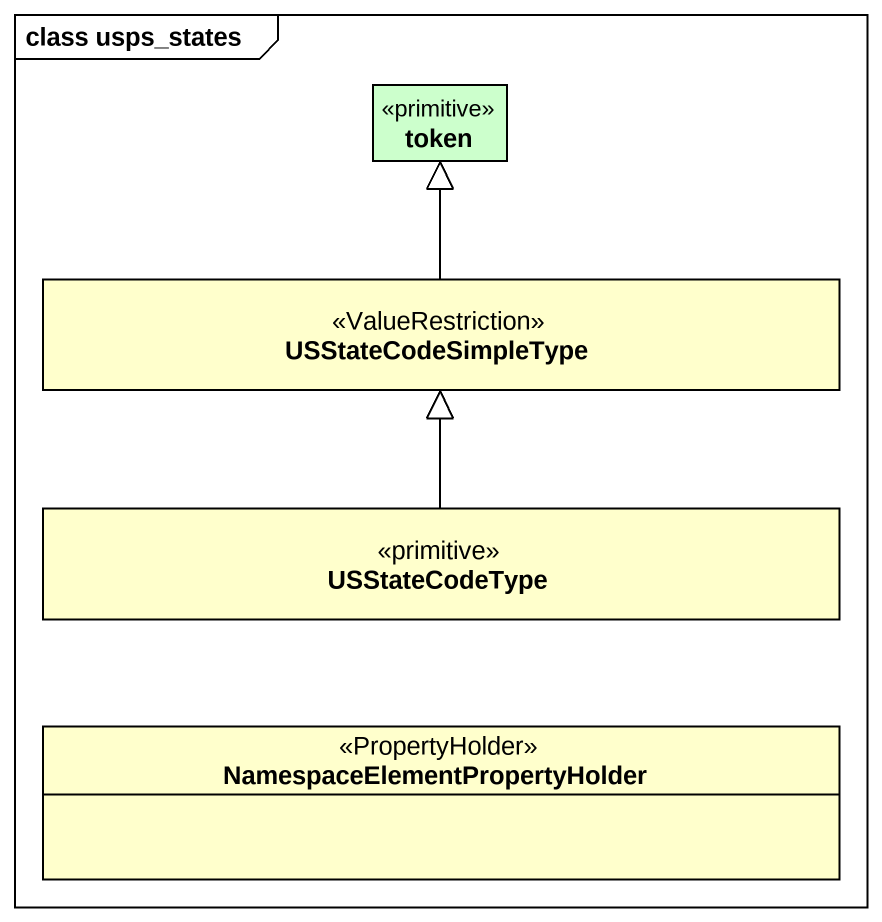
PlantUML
@startuml
mainframe class usps_states
hide circle
hide empty members
class token <<primitive>> #CCFFCC
class USStateCodeSimpleType <<ValueRestriction>>
class USStateCodeType <<primitive>>
class "NamespaceElementPropertyHolder" as NamespaceElementPropertyHold <<PropertyHolder>>
USStateCodeSimpleType -up-|> token
USStateCodeType -up-|> USStateCodeSimpleType
@enduml
